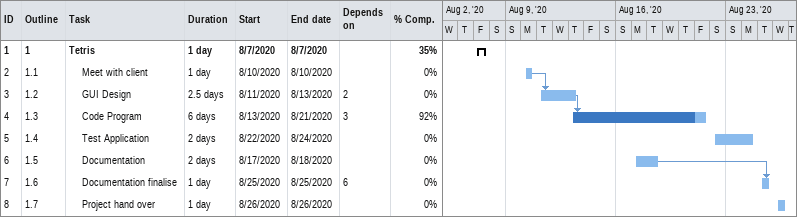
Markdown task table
| ID | WBS | Task | Duration | Start | Finish | Predecessors | % complete |
|---|---|---|---|---|---|---|---|
| 1 | 1 | **Tetris** | 1d | 2020-08-07 | 2020-08-07 |  | 35 |
| 2 | 1.1 | Meet with client | 1d | 2020-08-10 | 2020-08-10 |  | 0 |
| 3 | 1.2 | GUI Design | 2.5d | 2020-08-11 | 2020-08-13 | 2 | 0 |
| 4 | 1.3 | Code Program | 6d | 2020-08-13 | 2020-08-21 | 3 | 92 |
| 5 | 1.4 | Test Application | 2d | 2020-08-22 | 2020-08-24 |  | 0 |
| 6 | 1.5 | Documentation | 2d | 2020-08-17 | 2020-08-18 |  | 0 |
| 7 | 1.6 | Documentation finalise | 1d | 2020-08-25 | 2020-08-25 | 6 | 0 |
| 8 | 1.7 | Project hand over | 1d | 2020-08-26 | 2020-08-26 |  | 0 |
